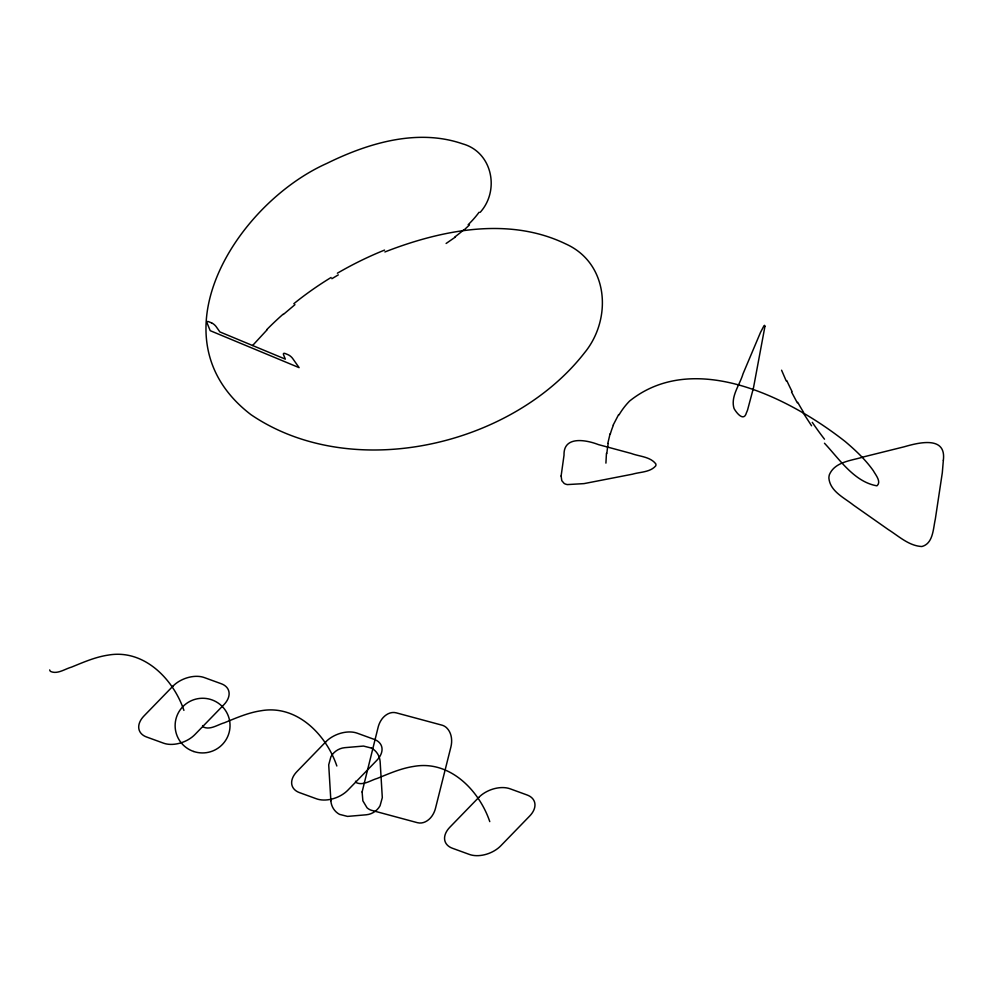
<?xml version="1.0" encoding="UTF-8"?>
<svg xmlns="http://www.w3.org/2000/svg" width="993" height="993" viewBox="0 0 993 993"><rect width="100%" height="100%" fill="white"/><g stroke="black" fill="none" stroke-linecap="round" stroke-linejoin="round"><path stroke-width="1.49" d="M605.916 463.123L606.45 453.304M607.828 443.337L610.074 433.817M613.178 425.078L618.639 414.577M480.202 212.316C500.038 190.358 492.367 152.041 462.552 143.824C417.445 128.209 367.993 143.129 326.871 163.398C237.079 203.416 150.489 337.881 251.018 414.702C351.758 483.144 511.507 446.403 584.455 352.875C612.346 319.051 608.92 263.108 565.576 243.856C508.639 216.35 441.289 229.966 384.874 251.961M252.594 345.514L267.043 329.862M469.466 224.952L464.178 229.892M283.353 314.471L294.946 304.677M455.452 237.004L446.118 243.471M331.873 278.71L338.303 274.875M371.494 748.089L363.488 746.066L344.794 747.667A16.794 15.627 -39.9 0 0 330.917 756.728L328.708 764.833L330.868 800.706M824.475 443.238C839.383 459.089 854.228 481.977 876.956 485.825C881.71 481.766 875.491 474.766 873.343 470.744C865.524 459.672 855.569 450.313 845.266 441.587C789.708 397.883 694.169 349.35 629.599 401.048A135.904 97.513 47.5 0 0 619.024 414.888M811.566 425.786L803.275 413.014M797.28 402.798L791.52 391.962M355.506 781.23L356.239 782.608C363.09 785.972 370.724 780.225 377.352 778.375C389.244 773.547 401.172 768.272 413.982 766.385C449.717 760.017 479.147 790.229 489.772 821.621M202.572 725.598L203.317 726.988C210.168 730.339 217.802 724.592 224.418 722.755C236.322 717.914 248.238 712.651 261.047 710.752C296.783 704.385 326.225 734.597 336.838 766M49.65 669.965L50.382 671.355C57.234 674.706 64.868 668.959 71.496 667.122C83.387 662.281 95.316 657.018 108.125 655.119C143.861 648.752 173.291 678.964 183.916 710.367M786.195 380.89L781.59 370.215M266.707 329.688A247.791 165.31 -30.3 0 1 283.042 314.247M293.829 303.709A225.721 147.349 -30.7 0 1 331.103 277.481M337.372 273.212A233.429 146.803 -30.9 0 1 384.564 250.087M479.073 212.254A144.184 72.104 -12.7 0 1 468.15 224.728M463.731 229.78A154.834 81.054 -10.3 0 1 454.993 236.843M606.86 453.516A144.568 97.897 57.6 0 1 608.2 443.548M610.323 433.978A126.198 88.377 53.7 0 1 613.376 425.24M824.488 439.179A135.904 42.078 62.5 0 1 812.274 422.335M803.622 412.418A126.198 50.978 65.1 0 1 797.714 402.302M792.066 391.565A144.568 66.01 65.7 0 1 786.791 380.592M371.481 748.101A18.941 17.638 -39.9 0 1 380.145 761.755L382.305 797.64L380.071 805.733A16.794 15.627 -39.9 0 1 366.206 814.794L347.525 816.407L339.519 814.372A18.941 17.638 -39.9 0 1 330.868 800.706M561.119 476.007L561.802 480.674L564.136 483.417A6.951 3.525 0.6 0 0 567.363 484.584L584.008 483.616L632.442 474.195C640.1 471.898 650.105 472.383 655.69 465.916A10.464 5.3 0.6 0 0 655.79 463.88C650.192 456.557 639.269 456.532 631.188 453.441L598.419 444.603C586.329 439.887 563.329 435.48 564.024 455.179L561.119 476.007M764.945 326.374L753.476 387.866L747.543 410.097A11.457 1.75 -72.6 0 1 746.451 412.716C743.943 422.075 736.645 413.187 734.063 408.545C730.314 396.629 739.81 384.899 743.037 373.778L760.489 332.456L763.915 325.89L764.56 325.332L764.945 326.374M943.35 460.268L942.307 472.767L935.307 519.202C933.147 528.636 933.283 543.543 921.864 546.522C908.943 545.902 898.814 536.208 888.375 529.629L853.484 505.139C844.236 497.729 830.111 491.398 828.894 478.117A12.499 12.375 24.4 0 1 829.428 474.592C835.101 461.422 852.019 460.64 863.96 456.792L904.064 446.825C918.215 442.741 946.54 435.344 943.35 460.268M362.11 791.942L362.867 800.83L367.025 807.756A14.026 11.953 -87.8 0 0 371.692 810.362L417.42 822.688C423.726 824.351 429.882 819.908 432.886 814.62A21.945 18.706 -87.8 0 0 435.517 808.203L450.909 746.935C452.535 740.406 451.641 732.623 446.589 727.77A14.026 11.953 -87.8 0 0 441.935 725.151L396.195 712.825C389.889 711.162 383.732 715.618 380.729 720.893A21.945 18.706 -87.8 0 0 378.11 727.323L362.11 791.942M172.856 686.237L143.997 715.953A23.224 14.709 -21.3 0 0 146.567 736.992L163.56 743.174A23.224 14.709 -21.3 0 0 194.976 734.497L223.822 704.782A23.224 14.709 -21.3 0 0 221.265 683.743L204.273 677.561A23.224 14.709 -21.3 0 0 172.856 686.237M325.778 741.87L296.932 771.586A23.224 14.709 -21.3 0 0 299.501 792.625L316.494 798.806A23.224 14.709 -21.3 0 0 347.91 790.13L376.757 760.402A23.224 14.709 -21.3 0 0 374.187 739.363L357.195 733.182A23.224 14.709 -21.3 0 0 325.778 741.87M478.7 797.491L449.854 827.219A23.224 14.709 -21.3 0 0 452.423 848.258L469.416 854.439A23.224 14.709 -21.3 0 0 500.832 845.763L529.679 816.035A23.224 14.709 -21.3 0 0 527.109 794.996L510.129 788.814A23.224 14.709 -21.3 0 0 478.7 797.491M211.571 322.899L208.878 321.782A4.642 1.589 40.6 0 0 207.041 322.886L210.193 330.669L299.116 367.646L292.662 358.485A4.642 1.589 40.6 0 0 288.044 354.712L285.363 353.595A4.642 1.589 40.6 0 0 283.526 354.687L285.326 359.131L219.863 331.91L216.176 326.685A4.642 1.589 40.6 0 0 211.571 322.899M193.772 751.515A27.469 27.332 -15.6 0 0 229.507 720.186A27.469 27.332 -15.6 0 0 184.462 705.104A27.469 27.332 -15.6 0 0 193.772 751.515"/></g></svg>
